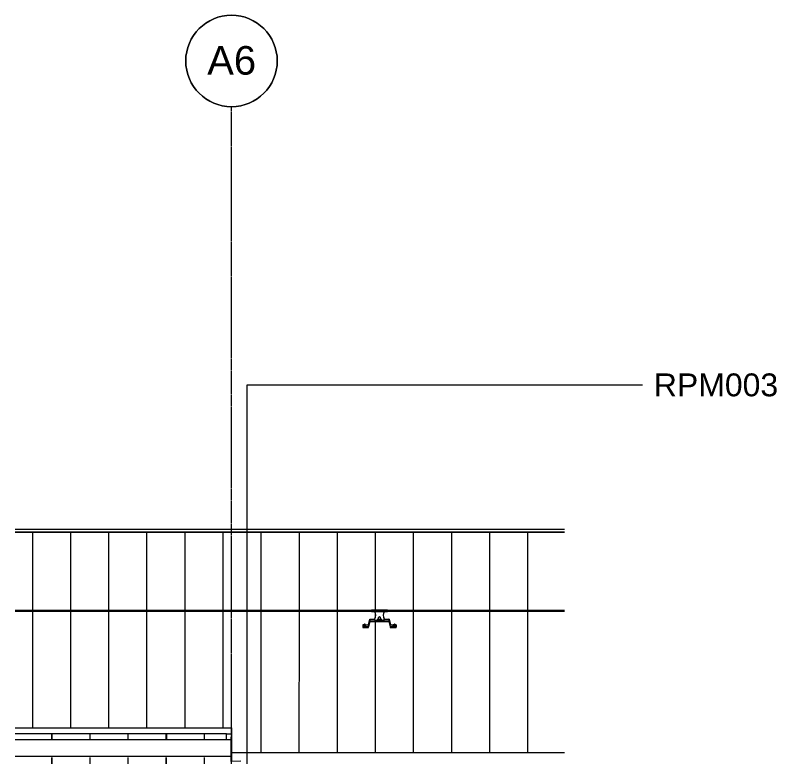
# Model space of a CAD drawing. Header units: millimetres. Extents: x 900982 to 1200730, y -305 to 27743.
# Drawn here: x 1193333 to 1199991, y 15719 to 22204 of the extents above; entities that cross this region are included whole.
import ezdxf

# ---------------------------------------------------------------- set-up
doc = ezdxf.new("R2010")
doc.units = ezdxf.units.MM
doc.linetypes.add('Grid Line', pattern=[21, 12, -3, 3, -3])
for name, color, linetype, lineweight in [('A-ROOF', 132, 'Continuous', 5), ('A-ROOF-OTLN', 132, 'Continuous', 5), ('A-ROOF-PATT', 132, 'Continuous', 15), ('A-WALL', 113, 'Continuous', 5), ('A-WALL-PATT', 111, 'Continuous', 13), ('G-ANNO-TEXT', 231, 'Continuous', 5), ('Q-SPCQ', 91, 'Continuous', 5), ('S-GRID', 1, 'Continuous', 5), ('S-GRID-IDEN', 1, 'Continuous', 5)]:
    doc.layers.add(name, color=color, linetype=linetype, lineweight=lineweight)
doc.styles.add('Arial_2', font='arial.ttf', dxfattribs={"height": 250})
doc.styles.add('Arial_3', font='arial.ttf', dxfattribs={"height": 200})

# ---------------------------------------------------------------- blocks, each defined once
blk = doc.blocks.new('Static Line_Sayfa_Metal Deck_Pan Mount - Up to 15 _ pitch - Max 2 Users-1845874-SECTION - GRIDS 5B')
at = {"layer": 'Q-SPCQ', "lineweight": 13}
for p, q in [((-970340.3, 16999.9), (-975142, 16999.9)), ((-975142, 16991.9), (-970340.3, 16991.9)), ((-972023.4, 17002.1), (-972027.7, 17001.1)), ((-972027.7, 16990.7), (-972023.4, 16989.6)), ((-971894.3, 17002.4), (-972021.1, 17002.4)), ((-972021.1, 16989.4), (-971894.3, 16989.4)), ((-971997.7, 16988.3), (-971997.7, 16989.4)), ((-971997.7, 16989.4), (-971917.7, 16989.4)), ((-971917.7, 16989.4), (-971917.7, 16988.3)), ((-971887.7, 17001.1), (-971892, 17002.1)), ((-971892, 16989.6), (-971887.7, 16990.7)), ((-972054, 16873.8), (-972041.5, 16922.2)), ((-972040.6, 16917.9), (-972041.5, 16914.2)), ((-972040.6, 16922.9), (-971997.7, 16922.9)), ((-971997.7, 16924.5), (-971997.7, 16926.5)), ((-971997.7, 16915.9), (-971997.7, 16920.2)), ((-971997.7, 16915.9), (-971997.7, 16912.9)), ((-971997.7, 16915.9), (-971997.7, 16912.9)), ((-971982.7, 16914.6), (-971932.7, 16914.6)), ((-971982.7, 16911.6), (-971932.7, 16911.6)), ((-971977.6, 16920.2), (-971977.6, 16917.2)), ((-971969.4, 16927.6), (-971969.4, 16920.2)), ((-971967.7, 16929.1), (-971968.9, 16928.4)), ((-971967.4, 16930.7), (-971967.4, 16929.7)), ((-971948, 16929.7), (-971948, 16930.7)), ((-971946.5, 16928.4), (-971947.7, 16929.1)), ((-971945.9, 16920.2), (-971945.9, 16927.6)), ((-971937.8, 16917.2), (-971937.8, 16920.2)), ((-971917.7, 16926.5), (-971917.7, 16924.5)), ((-971917.7, 16922.9), (-971874.8, 16922.9)), ((-971917.7, 16920.2), (-971917.7, 16915.9)), ((-971917.7, 16912.9), (-971917.7, 16915.9)), ((-971873.8, 16914.2), (-971874.8, 16917.9)), ((-971873.8, 16922.2), (-971861.3, 16873.8)), ((-972102.7, 16872.2), (-972102.7, 16856.5)), ((-972102.7, 16856.5), (-972102.7, 16854.5)), ((-972102.7, 16856.5), (-972102.7, 16854.5)), ((-972102.7, 16856.5), (-972102.7, 16853.7)), ((-972052.7, 16853.7), (-972102.7, 16853.7)), ((-972102.7, 16853.7), (-972102.7, 16850.7)), ((-972102.7, 16850.7), (-972052.7, 16850.7)), ((-972094.9, 16865.2), (-972096.8, 16864.9)), ((-972096.7, 16873.2), (-972096.7, 16871.9)), ((-972096.7, 16869.2), (-972096.7, 16867.9)), ((-972096.7, 16862.2), (-972096.7, 16860.9)), ((-972096.7, 16858.2), (-972096.7, 16856.9)), ((-972055, 16855.7), (-972092.7, 16855.7)), ((-972092.7, 16853.7), (-972053.5, 16853.7)), ((-972087.7, 16870.3), (-972092.5, 16870)), ((-972092.5, 16870), (-972092.5, 16869.5)), ((-972092.5, 16869.5), (-972087.7, 16869.3)), ((-972092.5, 16869.5), (-972092.5, 16865.3)), ((-972082.8, 16870), (-972087.7, 16870.3)), ((-972087.7, 16869.3), (-972082.8, 16869.5)), ((-972087.7, 16869.3), (-972087.7, 16865.1)), ((-972082.8, 16869.5), (-972082.8, 16870)), ((-972082.8, 16869.5), (-972082.8, 16865.8)), ((-972078.5, 16864.9), (-972080.1, 16865.1)), ((-972079.9, 16873.1), (-972055, 16873.1)), ((-972078.7, 16871.9), (-972078.7, 16873.2)), ((-972078.7, 16867.9), (-972078.7, 16869.2)), ((-972078.7, 16860.9), (-972078.7, 16862.2)), ((-972078.7, 16856.9), (-972078.7, 16858.2)), ((-972041.5, 16904.7), (-972054, 16856.4)), ((-972052.7, 16850.7), (-972052.7, 16853.7)), ((-972052.5, 16854.4), (-972040, 16902.7)), ((-971874.8, 16905.5), (-972040.6, 16905.5)), ((-972039, 16903.5), (-971876.3, 16903.5)), ((-971875.4, 16902.7), (-971862.9, 16854.4)), ((-971861.3, 16856.4), (-971873.8, 16904.7)), ((-971862.7, 16853.7), (-971862.7, 16850.7)), ((-971812.7, 16853.7), (-971862.7, 16853.7)), ((-971862.7, 16850.7), (-971812.7, 16850.7)), ((-971861.9, 16853.7), (-971822.7, 16853.7)), ((-971860.4, 16873.1), (-971835.5, 16873.1)), ((-971822.7, 16855.7), (-971860.4, 16855.7)), ((-971834.9, 16865.2), (-971836.8, 16864.9)), ((-971836.7, 16873.2), (-971836.7, 16871.9)), ((-971836.7, 16869.2), (-971836.7, 16867.9)), ((-971836.7, 16862.2), (-971836.7, 16860.9)), ((-971836.7, 16858.2), (-971836.7, 16856.9)), ((-971827.7, 16870.3), (-971832.5, 16870)), ((-971832.5, 16870), (-971832.5, 16869.5)), ((-971832.5, 16869.5), (-971827.7, 16869.3)), ((-971832.5, 16869.5), (-971832.5, 16865.3)), ((-971822.8, 16870), (-971827.7, 16870.3)), ((-971827.7, 16869.3), (-971822.8, 16869.5)), ((-971827.7, 16869.3), (-971827.7, 16865.1)), ((-971822.8, 16869.5), (-971822.8, 16870)), ((-971822.8, 16869.5), (-971822.8, 16865.8)), ((-971818.5, 16864.9), (-971820.1, 16865.1)), ((-971818.7, 16871.9), (-971818.7, 16873.2)), ((-971818.7, 16867.9), (-971818.7, 16869.2)), ((-971818.7, 16860.9), (-971818.7, 16862.2)), ((-971818.7, 16856.9), (-971818.7, 16858.2)), ((-971812.7, 16870.9), (-971812.7, 16872.2)), ((-971812.7, 16872.2), (-971812.7, 16856.5)), ((-971812.7, 16856.5), (-971812.7, 16854.5)), ((-971812.7, 16856.5), (-971812.7, 16853.7)), ((-971812.7, 16850.7), (-971812.7, 16853.7))]:
    blk.add_line(p, q, dxfattribs=at)
at = {"layer": 'Q-SPCQ', "lineweight": 13, "flags": 128}
for points in [[(-972023.4, 17002.1), (-972023, 17002.2), (-972022.6, 17002.3), (-972022.2, 17002.3), (-972021.8, 17002.4), (-972021.4, 17002.4), (-972021.1, 17002.4)], [(-972021.1, 16989.4), (-972021.5, 16989.4), (-972021.9, 16989.4), (-972022.3, 16989.4), (-972022.7, 16989.5), (-972023.1, 16989.6), (-972023.4, 16989.6)], [(-971894.3, 17002.4), (-971893.9, 17002.4), (-971893.5, 17002.3), (-971893.1, 17002.3), (-971892.7, 17002.3), (-971892.3, 17002.2), (-971892, 17002.1)], [(-971892, 16989.6), (-971892.4, 16989.6), (-971892.8, 16989.5), (-971893.2, 16989.4), (-971893.6, 16989.4), (-971894, 16989.4), (-971894.3, 16989.4)], [(-971969.4, 16927.6), (-971969.3, 16927.9), (-971969.2, 16928.2), (-971969, 16928.3), (-971968.9, 16928.4)], [(-971967.4, 16929.7), (-971967.4, 16929.4), (-971967.6, 16929.2), (-971967.6, 16929.1), (-971967.7, 16929.1)], [(-971967.4, 16930.7), (-971966.2, 16936), (-971964, 16939.4), (-971962.1, 16941), (-971960.7, 16941.9), (-971959.7, 16942.4), (-971959, 16942.7), (-971958.4, 16942.9), (-971958, 16943), (-971957.7, 16943.1)], [(-971948, 16930.7), (-971949.1, 16936), (-971951.3, 16939.4), (-971953.3, 16941), (-971954.7, 16941.9), (-971955.7, 16942.4), (-971956.4, 16942.7), (-971956.9, 16942.9), (-971957.4, 16943), (-971957.7, 16943.1)], [(-971948, 16929.7), (-971947.9, 16929.4), (-971947.8, 16929.2), (-971947.7, 16929.1), (-971947.7, 16929.1)], [(-971945.9, 16927.6), (-971946, 16927.9), (-971946.2, 16928.2), (-971946.4, 16928.3), (-971946.5, 16928.4)], [(-972096.7, 16873.2), (-972096.3, 16874.9), (-972095.6, 16875.9), (-972095, 16876.5), (-972094.5, 16876.8), (-972094.2, 16876.9), (-972093.9, 16877), (-972093.6, 16877.1), (-972093.4, 16877.2), (-972093.3, 16877.2), (-972093.1, 16877.3), (-972092.9, 16877.3), (-972092.8, 16877.3), (-972092.6, 16877.3), (-972092.5, 16877.4), (-972092.3, 16877.4), (-972092.2, 16877.4), (-972092, 16877.4), (-972091.8, 16877.4), (-972091.7, 16877.5), (-972091.5, 16877.5), (-972091.3, 16877.5), (-972091.1, 16877.5), (-972091, 16877.5), (-972090.8, 16877.5), (-972090.6, 16877.5), (-972090.4, 16877.5), (-972090.2, 16877.6), (-972090, 16877.6), (-972089.8, 16877.6), (-972089.6, 16877.6), (-972089.4, 16877.6), (-972089.2, 16877.6), (-972089, 16877.6), (-972088.8, 16877.6), (-972088.6, 16877.6), (-972088.4, 16877.6), (-972088.2, 16877.6), (-972088, 16877.6), (-972087.7, 16877.6), (-972087.7, 16877.6)], [(-972096.7, 16869.2), (-972096.3, 16870.9), (-972095.6, 16871.9), (-972095, 16872.5), (-972094.5, 16872.8), (-972094.2, 16872.9), (-972093.9, 16873.1), (-972093.6, 16873.1), (-972093.4, 16873.2), (-972093.3, 16873.2), (-972093.1, 16873.3), (-972092.9, 16873.3), (-972092.8, 16873.3), (-972092.6, 16873.4), (-972092.5, 16873.4), (-972092.3, 16873.4), (-972092.2, 16873.4), (-972092, 16873.4), (-972091.8, 16873.5), (-972091.7, 16873.5), (-972091.5, 16873.5), (-972091.3, 16873.5), (-972091.1, 16873.5), (-972091, 16873.5), (-972090.8, 16873.5), (-972090.6, 16873.5), (-972090.4, 16873.6), (-972090.2, 16873.6), (-972090, 16873.6), (-972089.8, 16873.6), (-972089.6, 16873.6), (-972089.4, 16873.6), (-972089.2, 16873.6), (-972089, 16873.6), (-972088.8, 16873.6), (-972088.6, 16873.6), (-972088.4, 16873.6), (-972088.2, 16873.6), (-972088, 16873.6), (-972087.7, 16873.6), (-972087.7, 16873.6)], [(-972096.7, 16862.2), (-972096.3, 16863.9), (-972095.6, 16865), (-972095, 16865.5), (-972094.5, 16865.8), (-972094.2, 16866), (-972093.9, 16866.1), (-972093.6, 16866.2), (-972093.4, 16866.2), (-972093.3, 16866.3), (-972093.1, 16866.3), (-972092.9, 16866.3), (-972092.8, 16866.4), (-972092.6, 16866.4), (-972092.5, 16866.4), (-972092.3, 16866.4), (-972092.2, 16866.4), (-972092, 16866.5), (-972091.8, 16866.5), (-972091.7, 16866.5), (-972091.5, 16866.5), (-972091.3, 16866.5), (-972091.1, 16866.5), (-972091, 16866.5), (-972090.8, 16866.6), (-972090.6, 16866.6), (-972090.4, 16866.6), (-972090.2, 16866.6), (-972090, 16866.6), (-972089.8, 16866.6), (-972089.6, 16866.6), (-972089.4, 16866.6), (-972089.2, 16866.6), (-972089, 16866.6), (-972088.8, 16866.6), (-972088.6, 16866.6), (-972088.4, 16866.6), (-972088.2, 16866.6), (-972088, 16866.6), (-972087.7, 16866.6), (-972087.7, 16866.6)], [(-972096.7, 16858.2), (-972096.3, 16859.9), (-972095.6, 16861), (-972095, 16861.5), (-972094.5, 16861.8), (-972094.2, 16862), (-972093.9, 16862.1), (-972093.6, 16862.2), (-972093.4, 16862.2), (-972093.3, 16862.3), (-972093.1, 16862.3), (-972092.9, 16862.3), (-972092.8, 16862.4), (-972092.6, 16862.4), (-972092.5, 16862.4), (-972092.3, 16862.4), (-972092.2, 16862.5), (-972092, 16862.5), (-972091.8, 16862.5), (-972091.7, 16862.5), (-972091.5, 16862.5), (-972091.3, 16862.5), (-972091.1, 16862.6), (-972091, 16862.6), (-972090.8, 16862.6), (-972090.6, 16862.6), (-972090.4, 16862.6), (-972090.2, 16862.6), (-972090, 16862.6), (-972089.8, 16862.6), (-972089.6, 16862.6), (-972089.4, 16862.6), (-972089.2, 16862.6), (-972089, 16862.6), (-972088.8, 16862.7), (-972088.6, 16862.7), (-972088.4, 16862.7), (-972088.2, 16862.7), (-972088, 16862.7), (-972087.7, 16862.7), (-972087.7, 16862.7)], [(-972078.7, 16873.2), (-972079, 16874.9), (-972079.8, 16875.9), (-972080.4, 16876.5), (-972080.8, 16876.8), (-972081.2, 16876.9), (-972081.5, 16877), (-972081.7, 16877.1), (-972081.9, 16877.2), (-972082.1, 16877.2), (-972082.3, 16877.3), (-972082.4, 16877.3), (-972082.6, 16877.3), (-972082.7, 16877.3), (-972082.9, 16877.4), (-972083.1, 16877.4), (-972083.2, 16877.4), (-972083.4, 16877.4), (-972083.5, 16877.4), (-972083.7, 16877.5), (-972083.9, 16877.5), (-972084, 16877.5), (-972084.2, 16877.5), (-972084.4, 16877.5), (-972084.6, 16877.5), (-972084.8, 16877.5), (-972084.9, 16877.5), (-972085.1, 16877.6), (-972085.3, 16877.6), (-972085.5, 16877.6), (-972085.7, 16877.6), (-972085.9, 16877.6), (-972086.1, 16877.6), (-972086.4, 16877.6), (-972086.6, 16877.6), (-972086.8, 16877.6), (-972087, 16877.6), (-972087.2, 16877.6), (-972087.4, 16877.6), (-972087.6, 16877.6), (-972087.7, 16877.6)], [(-972078.7, 16869.2), (-972079, 16870.9), (-972079.8, 16871.9), (-972080.4, 16872.5), (-972080.8, 16872.8), (-972081.2, 16872.9), (-972081.5, 16873.1), (-972081.7, 16873.1), (-972081.9, 16873.2), (-972082.1, 16873.2), (-972082.3, 16873.3), (-972082.4, 16873.3), (-972082.6, 16873.3), (-972082.7, 16873.4), (-972082.9, 16873.4), (-972083.1, 16873.4), (-972083.2, 16873.4), (-972083.4, 16873.4), (-972083.5, 16873.5), (-972083.7, 16873.5), (-972083.9, 16873.5), (-972084, 16873.5), (-972084.2, 16873.5), (-972084.4, 16873.5), (-972084.6, 16873.5), (-972084.8, 16873.5), (-972084.9, 16873.6), (-972085.1, 16873.6), (-972085.3, 16873.6), (-972085.5, 16873.6), (-972085.7, 16873.6), (-972085.9, 16873.6), (-972086.1, 16873.6), (-972086.4, 16873.6), (-972086.6, 16873.6), (-972086.8, 16873.6), (-972087, 16873.6), (-972087.2, 16873.6), (-972087.4, 16873.6), (-972087.6, 16873.6), (-972087.7, 16873.6)], [(-972078.7, 16862.2), (-972079, 16863.9), (-972079.8, 16865), (-972080.4, 16865.5), (-972080.8, 16865.8), (-972081.2, 16866), (-972081.5, 16866.1), (-972081.7, 16866.2), (-972081.9, 16866.2), (-972082.1, 16866.3), (-972082.3, 16866.3), (-972082.4, 16866.3), (-972082.6, 16866.4), (-972082.7, 16866.4), (-972082.9, 16866.4), (-972083.1, 16866.4), (-972083.2, 16866.4), (-972083.4, 16866.5), (-972083.5, 16866.5), (-972083.7, 16866.5), (-972083.9, 16866.5), (-972084, 16866.5), (-972084.2, 16866.5), (-972084.4, 16866.5), (-972084.6, 16866.6), (-972084.8, 16866.6), (-972084.9, 16866.6), (-972085.1, 16866.6), (-972085.3, 16866.6), (-972085.5, 16866.6), (-972085.7, 16866.6), (-972085.9, 16866.6), (-972086.1, 16866.6), (-972086.4, 16866.6), (-972086.6, 16866.6), (-972086.8, 16866.6), (-972087, 16866.6), (-972087.2, 16866.6), (-972087.4, 16866.6), (-972087.6, 16866.6), (-972087.7, 16866.6)], [(-972078.7, 16858.2), (-972079, 16859.9), (-972079.8, 16861), (-972080.4, 16861.5), (-972080.8, 16861.8), (-972081.2, 16862), (-972081.5, 16862.1), (-972081.7, 16862.2), (-972081.9, 16862.2), (-972082.1, 16862.3), (-972082.3, 16862.3), (-972082.4, 16862.3), (-972082.6, 16862.4), (-972082.7, 16862.4), (-972082.9, 16862.4), (-972083.1, 16862.4), (-972083.2, 16862.5), (-972083.4, 16862.5), (-972083.5, 16862.5), (-972083.7, 16862.5), (-972083.9, 16862.5), (-972084, 16862.5), (-972084.2, 16862.6), (-972084.4, 16862.6), (-972084.6, 16862.6), (-972084.8, 16862.6), (-972084.9, 16862.6), (-972085.1, 16862.6), (-972085.3, 16862.6), (-972085.5, 16862.6), (-972085.7, 16862.6), (-972085.9, 16862.6), (-972086.1, 16862.6), (-972086.4, 16862.6), (-972086.6, 16862.7), (-972086.8, 16862.7), (-972087, 16862.7), (-972087.2, 16862.7), (-972087.4, 16862.7), (-972087.6, 16862.7), (-972087.7, 16862.7)], [(-971836.7, 16873.2), (-971836.3, 16874.9), (-971835.6, 16875.9), (-971835, 16876.5), (-971834.5, 16876.8), (-971834.2, 16876.9), (-971833.9, 16877), (-971833.6, 16877.1), (-971833.4, 16877.2), (-971833.3, 16877.2), (-971833.1, 16877.3), (-971832.9, 16877.3), (-971832.8, 16877.3), (-971832.6, 16877.3), (-971832.5, 16877.4), (-971832.3, 16877.4), (-971832.2, 16877.4), (-971832, 16877.4), (-971831.8, 16877.4), (-971831.7, 16877.5), (-971831.5, 16877.5), (-971831.3, 16877.5), (-971831.1, 16877.5), (-971831, 16877.5), (-971830.8, 16877.5), (-971830.6, 16877.5), (-971830.4, 16877.5), (-971830.2, 16877.6), (-971830, 16877.6), (-971829.8, 16877.6), (-971829.6, 16877.6), (-971829.4, 16877.6), (-971829.2, 16877.6), (-971829, 16877.6), (-971828.8, 16877.6), (-971828.6, 16877.6), (-971828.4, 16877.6), (-971828.2, 16877.6), (-971828, 16877.6), (-971827.7, 16877.6), (-971827.7, 16877.6)], [(-971836.7, 16869.2), (-971836.3, 16870.9), (-971835.6, 16871.9), (-971835, 16872.5), (-971834.5, 16872.8), (-971834.2, 16872.9), (-971833.9, 16873.1), (-971833.6, 16873.1), (-971833.4, 16873.2), (-971833.3, 16873.2), (-971833.1, 16873.3), (-971832.9, 16873.3), (-971832.8, 16873.3), (-971832.6, 16873.4), (-971832.5, 16873.4), (-971832.3, 16873.4), (-971832.2, 16873.4), (-971832, 16873.4), (-971831.8, 16873.5), (-971831.7, 16873.5), (-971831.5, 16873.5), (-971831.3, 16873.5), (-971831.1, 16873.5), (-971831, 16873.5), (-971830.8, 16873.5), (-971830.6, 16873.5), (-971830.4, 16873.6), (-971830.2, 16873.6), (-971830, 16873.6), (-971829.8, 16873.6), (-971829.6, 16873.6), (-971829.4, 16873.6), (-971829.2, 16873.6), (-971829, 16873.6), (-971828.8, 16873.6), (-971828.6, 16873.6), (-971828.4, 16873.6), (-971828.2, 16873.6), (-971828, 16873.6), (-971827.7, 16873.6), (-971827.7, 16873.6)], [(-971836.7, 16862.2), (-971836.3, 16863.9), (-971835.6, 16865), (-971835, 16865.5), (-971834.5, 16865.8), (-971834.2, 16866), (-971833.9, 16866.1), (-971833.6, 16866.2), (-971833.4, 16866.2), (-971833.3, 16866.3), (-971833.1, 16866.3), (-971832.9, 16866.3), (-971832.8, 16866.4), (-971832.6, 16866.4), (-971832.5, 16866.4), (-971832.3, 16866.4), (-971832.2, 16866.4), (-971832, 16866.5), (-971831.8, 16866.5), (-971831.7, 16866.5), (-971831.5, 16866.5), (-971831.3, 16866.5), (-971831.1, 16866.5), (-971831, 16866.5), (-971830.8, 16866.6), (-971830.6, 16866.6), (-971830.4, 16866.6), (-971830.2, 16866.6), (-971830, 16866.6), (-971829.8, 16866.6), (-971829.6, 16866.6), (-971829.4, 16866.6), (-971829.2, 16866.6), (-971829, 16866.6), (-971828.8, 16866.6), (-971828.6, 16866.6), (-971828.4, 16866.6), (-971828.2, 16866.6), (-971828, 16866.6), (-971827.7, 16866.6), (-971827.7, 16866.6)], [(-971836.7, 16858.2), (-971836.3, 16859.9), (-971835.6, 16861), (-971835, 16861.5), (-971834.5, 16861.8), (-971834.2, 16862), (-971833.9, 16862.1), (-971833.6, 16862.2), (-971833.4, 16862.2), (-971833.3, 16862.3), (-971833.1, 16862.3), (-971832.9, 16862.3), (-971832.8, 16862.4), (-971832.6, 16862.4), (-971832.5, 16862.4), (-971832.3, 16862.4), (-971832.2, 16862.5), (-971832, 16862.5), (-971831.8, 16862.5), (-971831.7, 16862.5), (-971831.5, 16862.5), (-971831.3, 16862.5), (-971831.1, 16862.6), (-971831, 16862.6), (-971830.8, 16862.6), (-971830.6, 16862.6), (-971830.4, 16862.6), (-971830.2, 16862.6), (-971830, 16862.6), (-971829.8, 16862.6), (-971829.6, 16862.6), (-971829.4, 16862.6), (-971829.2, 16862.6), (-971829, 16862.6), (-971828.8, 16862.7), (-971828.6, 16862.7), (-971828.4, 16862.7), (-971828.2, 16862.7), (-971828, 16862.7), (-971827.7, 16862.7), (-971827.7, 16862.7)], [(-971818.7, 16873.2), (-971819, 16874.9), (-971819.8, 16875.9), (-971820.4, 16876.5), (-971820.8, 16876.8), (-971821.2, 16876.9), (-971821.5, 16877), (-971821.7, 16877.1), (-971821.9, 16877.2), (-971822.1, 16877.2), (-971822.3, 16877.3), (-971822.4, 16877.3), (-971822.6, 16877.3), (-971822.7, 16877.3), (-971822.9, 16877.4), (-971823.1, 16877.4), (-971823.2, 16877.4), (-971823.4, 16877.4), (-971823.5, 16877.4), (-971823.7, 16877.5), (-971823.9, 16877.5), (-971824, 16877.5), (-971824.2, 16877.5), (-971824.4, 16877.5), (-971824.6, 16877.5), (-971824.8, 16877.5), (-971824.9, 16877.5), (-971825.1, 16877.6), (-971825.3, 16877.6), (-971825.5, 16877.6), (-971825.7, 16877.6), (-971825.9, 16877.6), (-971826.1, 16877.6), (-971826.4, 16877.6), (-971826.6, 16877.6), (-971826.8, 16877.6), (-971827, 16877.6), (-971827.2, 16877.6), (-971827.4, 16877.6), (-971827.6, 16877.6), (-971827.7, 16877.6)], [(-971818.7, 16869.2), (-971819, 16870.9), (-971819.8, 16871.9), (-971820.4, 16872.5), (-971820.8, 16872.8), (-971821.2, 16872.9), (-971821.5, 16873.1), (-971821.7, 16873.1), (-971821.9, 16873.2), (-971822.1, 16873.2), (-971822.3, 16873.3), (-971822.4, 16873.3), (-971822.6, 16873.3), (-971822.7, 16873.4), (-971822.9, 16873.4), (-971823.1, 16873.4), (-971823.2, 16873.4), (-971823.4, 16873.4), (-971823.5, 16873.5), (-971823.7, 16873.5), (-971823.9, 16873.5), (-971824, 16873.5), (-971824.2, 16873.5), (-971824.4, 16873.5), (-971824.6, 16873.5), (-971824.8, 16873.5), (-971824.9, 16873.6), (-971825.1, 16873.6), (-971825.3, 16873.6), (-971825.5, 16873.6), (-971825.7, 16873.6), (-971825.9, 16873.6), (-971826.1, 16873.6), (-971826.4, 16873.6), (-971826.6, 16873.6), (-971826.8, 16873.6), (-971827, 16873.6), (-971827.2, 16873.6), (-971827.4, 16873.6), (-971827.6, 16873.6), (-971827.7, 16873.6)], [(-971818.7, 16862.2), (-971819, 16863.9), (-971819.8, 16865), (-971820.4, 16865.5), (-971820.8, 16865.8), (-971821.2, 16866), (-971821.5, 16866.1), (-971821.7, 16866.2), (-971821.9, 16866.2), (-971822.1, 16866.3), (-971822.3, 16866.3), (-971822.4, 16866.3), (-971822.6, 16866.4), (-971822.7, 16866.4), (-971822.9, 16866.4), (-971823.1, 16866.4), (-971823.2, 16866.4), (-971823.4, 16866.5), (-971823.5, 16866.5), (-971823.7, 16866.5), (-971823.9, 16866.5), (-971824, 16866.5), (-971824.2, 16866.5), (-971824.4, 16866.5), (-971824.6, 16866.6), (-971824.8, 16866.6), (-971824.9, 16866.6), (-971825.1, 16866.6), (-971825.3, 16866.6), (-971825.5, 16866.6), (-971825.7, 16866.6), (-971825.9, 16866.6), (-971826.1, 16866.6), (-971826.4, 16866.6), (-971826.6, 16866.6), (-971826.8, 16866.6), (-971827, 16866.6), (-971827.2, 16866.6), (-971827.4, 16866.6), (-971827.6, 16866.6), (-971827.7, 16866.6)], [(-971818.7, 16858.2), (-971819, 16859.9), (-971819.8, 16861), (-971820.4, 16861.5), (-971820.8, 16861.8), (-971821.2, 16862), (-971821.5, 16862.1), (-971821.7, 16862.2), (-971821.9, 16862.2), (-971822.1, 16862.3), (-971822.3, 16862.3), (-971822.4, 16862.3), (-971822.6, 16862.4), (-971822.7, 16862.4), (-971822.9, 16862.4), (-971823.1, 16862.4), (-971823.2, 16862.5), (-971823.4, 16862.5), (-971823.5, 16862.5), (-971823.7, 16862.5), (-971823.9, 16862.5), (-971824, 16862.5), (-971824.2, 16862.6), (-971824.4, 16862.6), (-971824.6, 16862.6), (-971824.8, 16862.6), (-971824.9, 16862.6), (-971825.1, 16862.6), (-971825.3, 16862.6), (-971825.5, 16862.6), (-971825.7, 16862.6), (-971825.9, 16862.6), (-971826.1, 16862.6), (-971826.4, 16862.6), (-971826.6, 16862.7), (-971826.8, 16862.7), (-971827, 16862.7), (-971827.2, 16862.7), (-971827.4, 16862.7), (-971827.6, 16862.7), (-971827.7, 16862.7)]]:
    blk.add_lwpolyline(points, dxfattribs=at)
at = {"layer": 'Q-SPCQ', "lineweight": 13}
for centre, major_axis, ratio, start_param, end_param in [((-972027.7, 16995.9), (0, 5.22), 0.000007, 0.087266, 3.141587), ((-972027.7, 16995.9), (0, 5.22), 0.000007, 3.141593, 3.228856), ((-972060.4, 16957.4), (-70, 0), 0.996195, 2.682891, 3.600457), ((-971854.9, 16957.4), (-70, 0), 0.996195, 5.824484, 6.74205), ((-971887.7, 16995.9), (0, 5.22), 0.000007, 0.087263, 3.141593), ((-971887.7, 16995.9), (0, 5.22), 0.000007, 3.141597, 3.228859), ((-972040.6, 16921.9), (-1, 0), 0.996195, 4.71247, 6.031107), ((-972060.4, 16957.7), (-70, 0), 0.996195, 2.682891, 2.912283), ((-971997.7, 16924.2), (0, 4), 0.000007, 3.228859, 4.799655), ((-971982.7, 16915.9), (15, 0), 0.087156, 3.141593, 4.712382), ((-971982.7, 16912.9), (15, 0), 0.087156, 3.141593, 4.712382), ((-971957.7, 16920.2), (19.9, 0), 0.087156, 2.227448, 3.141586), ((-971957.7, 16920.2), (19.9, 0), 0.087156, 3.141593, 4.712382), ((-971957.7, 16917.2), (19.9, 0), 0.087156, 2.356214, 3.141586), ((-971957.7, 16917.2), (19.9, 0), 0.087156, 3.141593, 4.712382), ((-971957.7, 16920.2), (11.8, 0), 0.087156, 3.141593, 4.712382), ((-971957.7, 16920.2), (19.9, 0), 0.087156, 4.712382, 6.283178), ((-971957.7, 16920.2), (11.7, 0), 0.087156, 4.712382, 6.283178), ((-971957.7, 16917.2), (19.9, 0), 0.087156, 4.712382, 6.283178), ((-971957.7, 16920.2), (19.9, 0), 0.087156, 0, 0.914143), ((-971957.7, 16917.2), (19.9, 0), 0.087156, 0, 0.785391), ((-971932.7, 16915.9), (15, 0), 0.087156, 4.712382, 6.283178), ((-971932.7, 16912.9), (15, 0), 0.087156, 4.712382, 6.283178), ((-971854.9, 16957.7), (-70, 0), 0.996195, 0.229473, 0.458864), ((-971917.7, 16924.2), (0, 4), 0.000007, 3.228859, 4.799655), ((-971874.8, 16921.9), (-1, 0), 0.996195, 3.393834, 4.71247), ((-972092.7, 16872.2), (10, 0), 0.087156, 1.858164, 3.141586), ((-972092.7, 16856.5), (10, 0), 0.087156, 3.141593, 4.712382), ((-972092.7, 16854.5), (10, 0), 0.087156, 3.141593, 4.712382), ((-972087.7, 16864.4), (11, 0), 0.087156, 2.382124, 3.83281), ((-972087.7, 16867.9), (9, 0), 0.087156, 2.617987, 4.062597), ((-972087.7, 16871.9), (9, 0), 0.087156, 2.617987, 3.665184), ((-972087.7, 16856.9), (9, 0), 0.087156, 2.618015, 4.712382), ((-972087.7, 16860.9), (9, 0), 0.087156, 2.618015, 3.141593), ((-972087.7, 16856.9), (9, 0), 0.087156, 4.712382, 6.806777), ((-972087.7, 16867.9), (9, 0), 0.087156, 5.362096, 6.806777), ((-972087.7, 16871.9), (9, 0), 0.087156, 5.759579, 6.806777), ((-972087.7, 16860.9), (9, 0), 0.087156, 0, 0.523592), ((-972087.7, 16864.4), (11, 0), 0.087156, 5.591899, 7.025136), ((-972055, 16874.1), (-1, 0), 0.996195, 1.570878, 2.889515), ((-972055, 16856.7), (-1, 0), 0.996195, 1.570878, 2.889515), ((-972053.5, 16854.7), (-1, 0), 0.996195, 1.570878, 2.889515), ((-972040.6, 16904.5), (-1, 0), 0.996195, 4.71247, 6.031107), ((-972039, 16902.5), (-1, 0), 0.996195, 4.71247, 6.031107), ((-971876.3, 16902.5), (-1, 0), 0.996195, 3.393834, 4.71247), ((-971874.8, 16904.5), (-1, 0), 0.996195, 3.393834, 4.71247), ((-971861.9, 16854.7), (-1, 0), 0.996195, 0.252241, 1.570878), ((-971860.4, 16874.1), (-1, 0), 0.996195, 0.252241, 1.570878), ((-971860.4, 16856.7), (-1, 0), 0.996195, 0.252241, 1.570878), ((-971827.7, 16864.4), (11, 0), 0.087156, 2.386264, 3.83281), ((-971827.7, 16867.9), (9, 0), 0.087156, 2.618015, 4.062597), ((-971827.7, 16860.9), (9, 0), 0.087156, 2.617987, 3.665184), ((-971827.7, 16856.9), (9, 0), 0.087156, 2.617987, 4.712382), ((-971827.7, 16871.9), (9, 0), 0.087156, 2.618015, 3.141593), ((-971827.7, 16856.9), (9, 0), 0.087156, 4.712382, 6.806777), ((-971822.7, 16856.5), (10, 0), 0.087156, 4.712382, 6.283178), ((-971822.7, 16854.5), (10, 0), 0.087156, 4.712382, 6.283178), ((-971827.7, 16867.9), (9, 0), 0.087156, 5.362096, 6.806777), ((-971827.7, 16871.9), (9, 0), 0.087156, 0, 0.523592), ((-971827.7, 16860.9), (9, 0), 0.087156, 5.759579, 6.806777), ((-971822.7, 16872.2), (10, 0), 0.087156, 0, 1.283442), ((-971827.7, 16864.4), (11, 0), 0.087156, 5.591899, 7.020511)]:
    blk.add_ellipse(centre, major_axis=major_axis, ratio=ratio, start_param=start_param, end_param=end_param, dxfattribs=at)
for points in [[(-972087.7, 16864.7), (-972088.5, 16864.8), (-972089.3, 16864.9), (-972090.1, 16864.9)], [(-971830.1, 16864.9), (-971829.3, 16864.9), (-971828.5, 16864.8), (-971827.7, 16864.7)]]:
    blk.add_open_spline(points, degree=3, dxfattribs=at)
blk = doc.blocks.new('Ridge Capping - Ridge Capping-1882401-SECTION - GRIDS 5B')
at = {"layer": 'A-ROOF'}
for p, q in [((-975142, 17710.8), (-970340.3, 17710.8)), ((-970340.3, 17684.7), (-975142, 17684.7)), ((-970340.3, 17681), (-975142, 17681))]:
    blk.add_line(p, q, dxfattribs=at)
blk = doc.blocks.new('Roof Gutters3 - Roof Gutters-1885272-SECTION - GRIDS 5B')
at = {"layer": 'A-ROOF'}
for p, q in [((-973254.1, 15867.3), (-973254.1, 15891.7)), ((-973254.1, 15678.5), (-973254.1, 15864.6)), ((-973169.7, 15680), (-973254.1, 15678.5)), ((-973254.1, 15678.5), (-973253.9, 15224.2)), ((-973150.9, 15227.3), (-973150.9, 15346.4)), ((-973253.9, 15224.2), (-973251.1, 15224.2)), ((-973150.9, 15227.3), (-973211.1, 15227.2)), ((-973211.1, 15224.2), (-973150.9, 15224.3)), ((-973150.9, 15224.3), (-973150.9, 15227.3))]:
    blk.add_line(p, q, dxfattribs=at)
blk = doc.blocks.new('Grid - A1-203820-SECTION - GRIDS 5B')
at = {"layer": 'S-GRID-IDEN'}
blk.add_circle((-973251.1, 21804.4), 400, dxfattribs=at)
for start, end in [(0, 180), (180, 360)]:
    blk.add_arc((-973251.1, 21804.4), 400, start, end, dxfattribs=at)

msp = doc.modelspace()

# ---------------------------------------------------------------- hatches: boundary and pattern name
at = {"layer": 'A-ROOF-PATT', "lineweight": 5}
h = msp.add_hatch(dxfattribs=at)
h.set_pattern_fill('FP_106', color=256, style=0, pattern_type=2)
h.set_pattern_definition([(89.995, (2168474.94, -378081.25), (-333, 0.00201), [])])
h.paths.add_polyline_path([(1198134.4, 15756.8), (1198134.4, 16991.9), (1196587, 16991.9), (1196587, 16990.7), (1196582.7, 16990.7), (1196580.4, 16990.7), (1196580.4, 16989.4), (1196557, 16988.3), (1196551.6, 16973.3), (1196549.8, 16957.4), (1196551.6, 16941.5), (1196557, 16923.5), (1196557, 16922.9), (1196599.9, 16922.9), (1196599.3, 16904.7), (1196598.4, 16903.5), (1196435.7, 16903.5), (1196434.1, 16905.5), (1196434.1, 16922.9), (1196477, 16923.5), (1196477, 16926.5), (1196482.4, 16941.5), (1196483.8, 16961.3), (1196482.4, 16973.3), (1196477, 16989.4), (1196453.6, 16989.4), (1196453.6, 16990.7), (1196447, 16990.7), (1196446.3, 16991.9), (1193332.7, 16991.9), (1193332.7, 15971.2), (1195223.6, 15971.2), (1195223.6, 15758), (1197834.3, 15756.9)])
h.paths.add_polyline_path([(1196372, 16850.7), (1196372, 16872.2), (1196379.2, 16873.1), (1196378.9, 16875.7), (1196380.7, 16876.6), (1196387, 16876), (1196394.7, 16876), (1196395.1, 16875.3), (1196395.1, 16873.1), (1196419.7, 16872.2), (1196420.7, 16873.8), (1196433.2, 16922.2), (1196434.1, 16903.5), (1196434.6, 16902.3), (1196422, 16850.7), (1196408.8, 16850.7)])
h.paths.add_polyline_path([(1196612, 16850.7), (1196611.3, 16856.4), (1196599.9, 16903.5), (1196600.9, 16905.5), (1196600.9, 16922.2), (1196614.3, 16873.1), (1196639.1, 16874.2), (1196638.9, 16875.7), (1196640.7, 16876.6), (1196647, 16876), (1196654.7, 16876), (1196655.1, 16875.3), (1196655.1, 16872.8), (1196662, 16871.1), (1196662, 16850.7), (1196633.8, 16850.7)])
h.paths.add_polyline_path([(1195733.5, 16999.9), (1196447, 16999.9), (1196447, 17001.1), (1196451.3, 17001.1), (1196453.6, 17002.1), (1196453.6, 17002.4), (1196580.4, 17002.1), (1196580.4, 17001.1), (1196587, 17001.1), (1196587, 16999.9), (1198134.4, 16999.9), (1198134.4, 17681), (1193332.7, 17681), (1193332.7, 16999.9), (1195583.5, 16999.9)])
at = {"layer": 'A-WALL-PATT', "lineweight": 5}
h = msp.add_hatch(dxfattribs=at)
h.set_pattern_fill('FP_116', color=256, style=0, pattern_type=2)
h.set_pattern_definition([(90, (1192654.04, 7600), (-333, 2e-14), [])])
h.paths.add_polyline_path([(1193332.7, 7600), (1193654, 7600), (1193654, 15713.6), (1193332.7, 15713.6), (1193332.7, 8810.4)])
h.paths.add_polyline_path([(1193332.7, 15866.2), (1193654, 15866.2), (1193654, 15919.4), (1193332.7, 15919.4)])
h = msp.add_hatch(dxfattribs=at)
h.set_pattern_fill('FP_115', color=256, style=0, pattern_type=2)
h.set_pattern_definition([(90, (1193654.04, 7600), (-333, 2e-14), [])])
h.paths.add_polyline_path([(1194654, 7600), (1194654, 15713.6), (1193654, 15713.6), (1193654, 7600), (1194533.1, 7600)])
h.paths.add_polyline_path([(1193654, 15866.2), (1194654, 15866.2), (1194654, 15919.4), (1193654, 15919.4)])
h = msp.add_hatch(dxfattribs=at)
h.set_pattern_fill('FP_114', color=256, style=0, pattern_type=2)
h.set_pattern_definition([(90, (1194654.04, 7600), (-333, 2e-14), [])])
h.paths.add_polyline_path([(1194654, 7600), (1195180.6, 7600), (1195180.6, 15713.6), (1194654, 15713.6), (1194654, 7806.7)])
h.paths.add_polyline_path([(1194654, 15866.2), (1195180.6, 15866.2), (1195180.6, 15919.4), (1194654, 15919.4)])

# ---------------------------------------------------------------- linework, layer by layer
at = {"layer": 'A-ROOF'}
for p, q in [((1193332.7, 15971.2), (1195223.6, 15971.2)), ((1195223.6, 15971.2), (1195223.6, 15679.1)), ((1195223.6, 15758), (1198134.4, 15756.8))]:
    msp.add_line(p, q, dxfattribs=at)
at = {"layer": 'A-ROOF-OTLN'}
for p, q in [((1195223.6, 15916.2), (1195180.6, 15916.2)), ((1195223.6, 15866.2), (1193332.7, 15866.2)), ((1193332.7, 15725.1), (1195220.6, 15725.1))]:
    msp.add_line(p, q, dxfattribs=at)
at = {"layer": 'A-WALL'}
for p, q in [((1195180.6, 15919.4), (1193332.7, 15919.4)), ((1193654, 15919.4), (1193654, 15866.2)), ((1194654, 15919.4), (1194654, 15866.2)), ((1195180.6, 15866.2), (1195180.6, 15919.4))]:
    msp.add_line(p, q, dxfattribs=at)
at = {"layer": 'G-ANNO-TEXT', "color": 7}
for p, q in [((1195361.2, 18971.7), (1198816.1, 18971.7)), ((1195361.2, 14639.8), (1195361.2, 18971.7))]:
    msp.add_line(p, q, dxfattribs=at)
at = {"layer": 'S-GRID', "linetype": 'Grid Line'}
msp.add_line((1195223.6, 3100), (1195223.6, 21404.4), dxfattribs=at)

# ---------------------------------------------------------------- block references
at = {"layer": 'A-ROOF'}
for name in ['Ridge Capping - Ridge Capping-1882401-SECTION - GRIDS 5B', 'Roof Gutters3 - Roof Gutters-1885272-SECTION - GRIDS 5B']:
    msp.add_blockref(name, (2168474.7, 0), dxfattribs=at)
at = {"layer": 'Q-SPCQ'}
msp.add_blockref('Static Line_Sayfa_Metal Deck_Pan Mount - Up to 15 _ pitch - Max 2 Users-1845874-SECTION - GRIDS 5B', (2168474.7, 0), dxfattribs=at)
at = {"layer": 'S-GRID-IDEN'}
msp.add_blockref('Grid - A1-203820-SECTION - GRIDS 5B', (2168474.7, 0), dxfattribs=at)

# ---------------------------------------------------------------- texts
at = {"layer": 'G-ANNO-TEXT', "color": 7, "insert": (1198916.1, 19071.7), "char_height": 200, "width": 1338.818, "attachment_point": 1, "style": 'Arial_3'}
msp.add_mtext('RPM003', dxfattribs=at)
at = {"layer": 'S-GRID-IDEN', "insert": (1195011.4, 21934.8), "char_height": 250, "width": 513.08, "attachment_point": 1, "style": 'Arial_2'}
msp.add_mtext('A6', dxfattribs=at)

doc.saveas('drawing.dxf')
